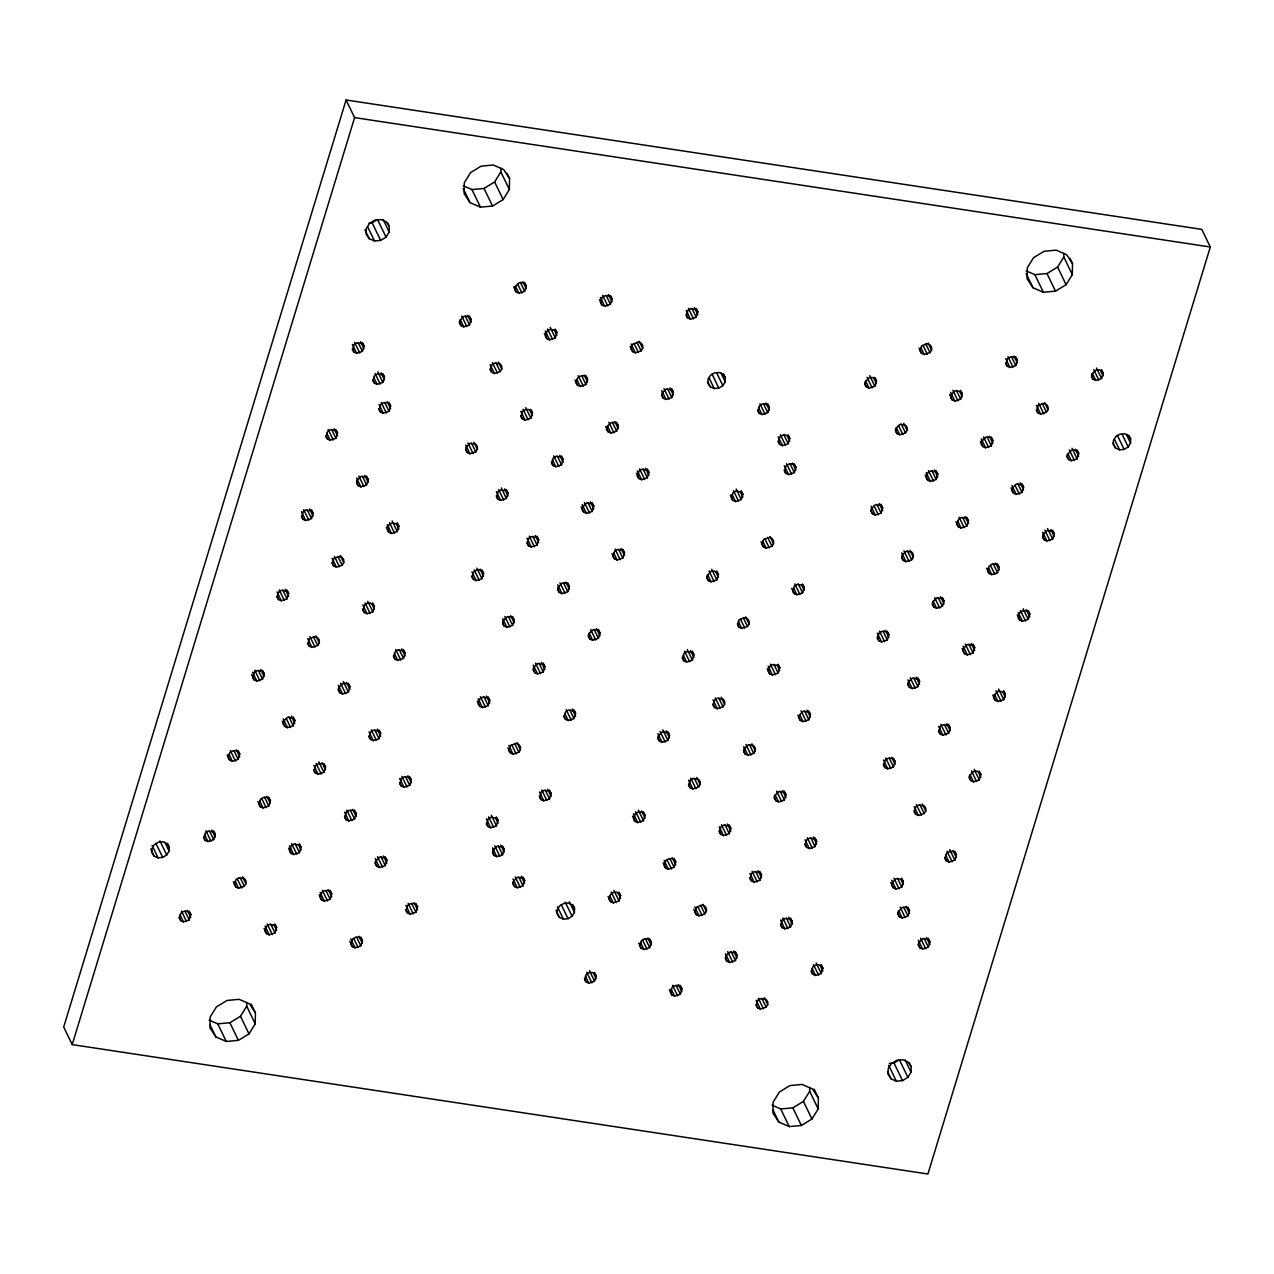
<?xml version="1.0" encoding="UTF-8"?>
<svg xmlns="http://www.w3.org/2000/svg" width="1274" height="1274" viewBox="0 0 1274 1274"><rect width="100%" height="100%" fill="white"/><g stroke="black" fill="none" stroke-linecap="round" stroke-linejoin="round"><path stroke-width="1.5" d="M169.171 846.923L166.926 843.515L162.976 841.78L158.358 842.21L154.313 844.678L151.94 848.516L151.877 852.704L154.122 856.112L158.087 857.848L162.706 857.418L166.735 854.95L169.108 851.112L169.171 846.923L167.483 843.404M190.845 914.589L189.348 912.311L186.705 911.165L183.631 911.451L180.94 913.092L179.315 918.443L180.812 920.72L183.456 921.866L189.221 919.939L190.845 914.589L189.141 911.069M215.306 834.295L213.809 832.018L208.092 831.158L205.401 832.798L203.776 838.149L205.273 840.426L207.917 841.573L213.682 839.646L215.306 834.295L213.602 830.775M239.751 754.049L238.254 751.771L235.61 750.625L232.537 750.912L229.846 752.552L228.221 757.903L229.718 760.18L232.362 761.326L238.127 759.4L239.751 754.049L238.047 750.529M245.93 883.726L245.978 880.939L244.481 878.662L238.764 877.802L236.072 879.442L234.432 884.793L235.929 887.07L238.572 888.217L244.337 886.29L245.93 883.726L242.522 876.687M255.214 1023.802L255.405 1012.814L249.513 1003.848L239.114 999.326L226.995 1000.456L216.405 1006.922L210.178 1016.986L209.987 1027.975L215.879 1036.94L226.278 1041.463L238.397 1040.348L248.987 1033.883L255.214 1023.802L246.71 1006.189L246.774 1002.527M264.212 673.771L262.715 671.494L256.998 670.634L254.306 672.274L252.666 677.625L254.163 679.902L256.807 681.049L262.571 679.122L264.212 673.771L262.508 670.251M270.422 800.661L268.925 798.384L266.282 797.237L263.208 797.524L260.517 799.164L258.893 804.515L260.39 806.792L263.033 807.939L268.798 806.012L270.422 800.661L268.718 797.142M276.649 927.552L275.152 925.29L269.435 924.414L266.744 926.055L265.103 931.405L266.6 933.683L269.244 934.829L275.009 932.902L276.649 927.552L274.945 924.032M288.672 593.477L287.176 591.216L281.443 590.34L278.751 591.98L277.127 597.331L278.624 599.608L281.267 600.755L287.032 598.828L288.672 593.477L286.969 589.958M294.883 720.399L293.386 718.122L287.669 717.262L283.385 721.45L283.338 724.253L284.835 726.53L287.478 727.677L293.243 725.75L294.883 720.399L293.179 716.88M301.11 847.274L299.613 844.996L293.88 844.121L291.205 845.777L289.564 851.128L291.061 853.389L293.705 854.551L299.47 852.625L301.11 847.274L299.406 843.738M313.117 513.231L311.62 510.954L305.887 510.094L303.212 511.734L301.572 517.085L303.069 519.362L305.712 520.509L311.477 518.582L313.117 513.231L311.413 509.711M319.28 642.924L319.328 640.121L317.831 637.844L315.188 636.697L309.423 638.624L307.798 643.975L309.295 646.252L311.939 647.399L317.704 645.472L319.28 642.924L315.872 635.869M325.555 767.012L324.058 764.734L321.414 763.588L318.341 763.874L315.649 765.515L314.009 770.866L315.506 773.143L318.15 774.289L323.915 772.363L325.555 767.012L323.851 763.492M337.562 432.969L336.065 430.692L330.348 429.816L327.657 431.472L326.033 436.823L327.529 439.1L330.157 440.247L335.938 438.32L337.562 432.969L335.858 429.449M331.766 893.902L330.269 891.641L327.625 890.478L324.552 890.765L321.86 892.405L320.236 897.756L321.733 900.033L324.376 901.18L330.141 899.253L331.766 893.902L330.062 890.383M343.741 562.646L343.789 559.859L342.292 557.582L339.648 556.435L333.884 558.362L332.243 563.713L333.74 565.99L336.384 567.137L342.149 565.21L343.741 562.646L340.333 555.607M350 686.75L348.503 684.472L345.859 683.326L342.786 683.612L338.518 687.817L338.47 690.604L339.967 692.881L342.61 694.027L348.375 692.101L350 686.75L348.296 683.23M364.061 345.987L362.564 343.725L356.847 342.849L354.156 344.49L352.516 349.84L354.013 352.118L356.656 353.264L362.421 351.337L364.061 345.987L362.357 342.467M356.226 813.64L354.729 811.363L352.086 810.216L349.012 810.503L346.321 812.143L344.681 817.494L346.178 819.771L348.821 820.918L354.586 818.991L356.226 813.64L354.522 810.121M368.234 479.565L366.737 477.288L361.02 476.428L356.752 480.632L356.704 483.419L358.201 485.697L360.845 486.843L366.609 484.916L368.234 479.565L366.546 476.046M362.437 940.531L360.94 938.253L358.297 937.107L355.223 937.393L352.532 939.034L350.907 944.384L352.404 946.662L355.048 947.808L360.813 945.881L362.437 940.531L360.733 937.011M374.46 606.456L372.964 604.179L370.32 603.032L367.246 603.319L364.555 604.959L362.931 610.31L364.428 612.587L367.055 613.734L372.836 611.807L374.46 606.456L372.756 602.936M384.509 377.072L383.012 374.795L377.295 373.935L374.604 375.575L372.964 380.926L374.46 383.203L377.104 384.35L382.869 382.423L384.509 377.072L382.805 373.553M389.287 226.422L386.293 221.867L381.022 219.558L374.859 220.131L369.476 223.412L366.323 228.54L366.211 234.113L369.205 238.668L374.492 240.977L380.655 240.404L386.038 237.123L389.191 231.995L389.287 226.422L387.599 222.886M380.671 733.362L379.174 731.101L373.457 730.225L370.766 731.865L369.142 737.216L370.638 739.493L373.282 740.64L379.047 738.713L380.671 733.362L378.967 729.843M390.656 405.992L389.159 403.715L386.516 402.568L383.442 402.855L380.751 404.495L379.111 409.846L380.608 412.123L383.251 413.27L389.016 411.343L390.656 405.992L388.952 402.473M386.898 860.237L385.401 857.959L379.684 857.099L375.416 861.304L375.368 864.091L376.865 866.368L379.509 867.514L385.274 865.587L386.898 860.237L385.194 856.717M398.905 526.21L397.408 523.933L391.691 523.073L389 524.713L387.376 530.064L388.873 532.341L391.5 533.487L397.281 531.561L398.905 526.21L397.201 522.69M405.132 653.1L403.635 650.823L397.902 649.963L395.227 651.603L393.586 656.954L395.083 659.231L397.727 660.378L403.492 658.451L405.132 653.1L403.428 649.581M411.343 779.991L409.846 777.713L404.129 776.853L401.437 778.494L399.813 783.844L401.31 786.122L403.954 787.268L409.718 785.341L411.343 779.991L409.639 776.471M417.569 906.881L416.072 904.604L413.429 903.457L410.355 903.744L407.664 905.384L406.024 910.735L407.521 913.012L410.164 914.159L415.929 912.232L417.569 906.881L415.865 903.362M471.157 319.583L469.66 317.306L467.017 316.159L463.943 316.446L459.659 320.65L459.611 323.437L461.108 325.714L463.752 326.861L469.517 324.934L471.157 319.583L469.453 316.063M477.32 449.292L477.368 446.505L475.871 444.228L470.154 443.352L465.87 447.556L465.822 450.359L467.319 452.62L469.963 453.783L475.728 451.856L477.32 449.292L473.912 442.253M483.594 573.364L482.098 571.086L479.454 569.94L476.38 570.226L473.689 571.867L472.049 577.218L473.546 579.495L476.189 580.641L481.954 578.714L483.594 573.364L481.891 569.844M489.805 700.286L488.308 698.009L482.591 697.149L479.9 698.789L478.26 704.14L479.757 706.417L482.4 707.564L488.181 705.637L489.805 700.286L488.101 696.767M509.361 189.492L509.552 178.503L503.66 169.553L493.261 165.015L481.142 166.146L470.552 172.611L464.325 182.692L464.134 193.68L470.026 202.63L480.425 207.152L492.544 206.038L503.134 199.572L509.361 189.492L500.857 171.894L500.921 168.232M501.765 369.014L501.813 366.227L500.316 363.95L494.599 363.09L491.907 364.73L490.283 370.081L491.78 372.358L494.423 373.505L500.188 371.578L501.765 369.014L498.357 361.975M498.07 820.472L496.573 818.195L490.84 817.335L488.165 818.975L486.525 824.326L488.022 826.603L490.665 827.75L496.43 825.823L498.07 820.472L496.366 816.952M508.039 493.118L506.542 490.84L500.825 489.98L498.134 491.621L496.494 496.971L497.991 499.249L500.634 500.395L506.399 498.468L508.039 493.118L506.335 489.598M504.217 849.392L502.72 847.114L497.003 846.255L492.719 850.459L492.672 853.246L494.169 855.523L496.812 856.669L502.577 854.743L504.217 849.392L502.513 845.872M514.25 620.008L512.753 617.731L510.126 616.584L507.036 616.871L502.768 621.075L502.72 623.862L504.217 626.139L506.861 627.286L512.626 625.359L514.25 620.008L512.546 616.489M526.273 285.965L524.777 283.688L522.133 282.525L519.059 282.812L514.776 287.016L514.728 289.803L516.225 292.08L518.868 293.243L524.633 291.316L526.273 285.965L524.569 282.43M520.429 749.701L520.477 746.898L518.98 744.621L516.336 743.475L510.571 745.401L508.931 750.752L510.428 753.03L513.072 754.176L518.852 752.249L520.429 749.701L517.021 742.646M532.484 412.856L530.987 410.578L528.344 409.432L525.27 409.702L522.579 411.359L520.955 416.709L522.451 418.971L525.095 420.133L530.86 418.206L532.484 412.856L530.78 409.32M524.665 880.477L523.168 878.2L517.451 877.34L513.167 881.528L513.119 884.331L514.616 886.608L517.26 887.755L523.025 885.828L524.665 880.477L522.961 876.958M538.711 539.746L537.214 537.469L531.497 536.609L528.806 538.249L527.165 543.6L528.662 545.877L531.306 547.024L537.071 545.097L538.711 539.746L537.007 536.227M544.922 666.636L543.425 664.359L537.708 663.499L533.44 667.687L533.392 670.49L534.889 672.768L537.532 673.914L543.297 671.987L544.922 666.636L543.218 663.117M556.945 332.562L555.448 330.285L549.731 329.425L547.04 331.065L545.415 336.416L546.912 338.693L549.556 339.839L555.321 337.913L556.945 332.562L555.241 329.042M551.148 793.527L549.651 791.25L543.934 790.39L541.243 792.03L539.603 797.381L541.1 799.658L543.743 800.805L549.524 798.878L551.148 793.527L549.444 790.007M563.156 459.468L561.659 457.191L555.942 456.331L553.25 457.971L551.626 463.322L553.123 465.599L555.767 466.746L561.531 464.819L563.156 459.468L561.452 455.949M569.382 586.343L567.886 584.065L565.242 582.919L562.168 583.205L557.901 587.41L557.853 590.196L559.35 592.474L561.993 593.62L567.758 591.693L569.382 586.343L567.678 582.823M575.593 713.249L574.096 710.972L568.379 710.112L565.688 711.752L564.063 717.103L565.56 719.38L568.204 720.527L573.969 718.6L575.593 713.249L573.889 709.729M574.51 908.203L572.265 904.795L568.3 903.075L563.681 903.505L559.652 905.957L557.279 909.795L557.2 913.984L559.445 917.407L563.411 919.127L568.029 918.697L572.074 916.245L574.431 912.391L574.51 908.203L572.806 904.683M587.617 379.206L586.12 376.929L583.476 375.782L580.403 376.053L577.711 377.709L576.071 383.06L577.568 385.321L580.211 386.484L585.976 384.557L587.617 379.206L585.913 375.671M593.827 506.097L592.33 503.819L586.613 502.959L582.345 507.148L582.298 509.95L583.795 512.228L586.438 513.374L592.203 511.447L593.827 506.097L592.123 502.577M600.054 632.987L598.557 630.71L595.913 629.563L592.84 629.85L588.556 634.038L588.508 636.841L590.005 639.118L592.649 640.265L598.414 638.338L600.054 632.987L598.35 629.467M596.184 975.868L594.687 973.591L592.044 972.444L588.97 972.731L586.279 974.371L584.639 979.722L586.136 981.999L588.779 983.146L594.56 981.219L596.184 975.868L594.48 972.349M612.061 298.928L610.564 296.651L607.921 295.504L604.847 295.791L602.156 297.431L600.532 302.782L602.029 305.059L604.672 306.206L610.437 304.279L612.061 298.928L610.357 295.409M618.288 425.819L616.791 423.541L614.148 422.395L611.074 422.681L606.79 426.886L606.743 429.672L608.239 431.95L610.883 433.096L616.648 431.169L618.288 425.819L616.584 422.299M624.499 552.709L623.002 550.432L617.285 549.572L614.594 551.212L612.969 556.563L614.466 558.84L617.11 559.987L622.875 558.06L624.499 552.709L622.795 549.19M620.645 895.574L619.148 893.313L616.505 892.15L613.431 892.437L610.74 894.077L609.099 899.428L610.596 901.705L613.24 902.852L619.005 900.925L620.645 895.574L618.941 892.055M642.701 348.328L642.749 345.525L641.252 343.247L638.608 342.101L632.844 344.028L631.203 349.379L632.7 351.656L635.344 352.802L641.109 350.876L642.701 348.328L639.293 341.273M648.96 472.447L647.463 470.17L641.746 469.31L639.054 470.95L637.414 476.301L638.911 478.578L641.555 479.725L647.319 477.798L648.96 472.447L647.256 468.928M645.09 815.328L643.593 813.051L640.949 811.904L637.876 812.191L635.185 813.831L633.544 819.182L635.041 821.459L637.685 822.606L643.45 820.679L645.09 815.328L643.386 811.809M651.301 942.219L649.804 939.941L647.16 938.795L644.087 939.081L641.395 940.722L639.771 946.072L641.268 948.35L643.911 949.496L649.676 947.569L651.301 942.219L649.597 938.699M673.405 392.169L671.908 389.892L666.191 389.032L661.923 393.236L661.875 396.023L663.372 398.3L666.015 399.447L671.78 397.52L673.405 392.169L671.701 388.65M669.535 735.066L668.038 732.789L662.321 731.929L658.053 736.117L658.005 738.92L659.502 741.197L662.146 742.344L667.91 740.417L669.535 735.066L667.831 731.547M675.761 861.957L674.264 859.679L671.621 858.533L668.547 858.819L665.856 860.46L664.216 865.81L665.713 868.088L668.356 869.234L674.121 867.307L675.761 861.957L674.057 858.437M681.972 988.847L680.475 986.57L677.832 985.423L674.758 985.71L672.067 987.35L670.442 992.701L671.939 994.978L674.583 996.125L680.348 994.198L681.972 988.847L680.268 985.328M697.865 311.907L696.368 309.63L690.651 308.77L687.96 310.41L686.32 315.761L687.817 318.038L690.46 319.185L696.225 317.258L697.865 311.907L696.161 308.388M693.996 654.772L692.499 652.495L686.782 651.635L684.09 653.275L682.466 658.626L683.963 660.903L686.606 662.05L692.371 660.123L693.996 654.772L692.292 651.253M700.159 784.481L700.206 781.679L698.709 779.401L692.992 778.541L690.301 780.182L688.677 785.532L690.174 787.81L692.817 788.956L698.582 787.029L700.159 784.481L696.751 777.427M706.385 911.34L706.433 908.553L704.936 906.276L702.293 905.129L696.528 907.056L694.903 912.407L696.4 914.684L699.044 915.831L704.809 913.904L706.385 911.34L702.977 904.301M718.44 574.526L716.943 572.249L714.3 571.102L711.226 571.373L706.959 575.577L706.911 578.38L708.408 580.641L711.051 581.804L716.816 579.877L718.44 574.526L716.736 571.007M725.304 377.614L723.059 374.206L719.093 372.486L714.475 372.9L710.446 375.368L708.073 379.206L707.994 383.394L710.239 386.818L714.204 388.538L718.823 388.108L722.868 385.64L725.24 381.802L725.304 377.614L723.6 374.094M724.619 704.203L724.667 701.417L723.17 699.139L717.453 698.279L714.762 699.92L713.122 705.27L714.618 707.548L717.262 708.694L723.027 706.767L724.619 704.203L721.211 697.165M730.878 828.307L729.381 826.03L723.664 825.17L720.973 826.81L719.348 832.161L720.845 834.438L723.489 835.585L729.254 833.658L730.878 828.307L729.174 824.788M742.901 494.248L741.404 491.971L735.671 491.111L732.996 492.751L731.356 498.102L732.853 500.379L735.496 501.526L741.261 499.599L742.901 494.248L741.197 490.729M737.105 955.197L735.608 952.92L729.891 952.06L725.607 956.264L725.559 959.051L727.056 961.329L729.699 962.475L735.464 960.548L737.105 955.197L735.401 951.678M749.064 623.942L749.112 621.139L747.615 618.861L744.971 617.715L739.207 619.642L737.582 624.993L739.079 627.27L741.723 628.416L747.488 626.49L749.064 623.942L745.656 616.887M755.291 750.832L755.339 748.029L753.842 745.752L748.125 744.892L743.841 749.096L743.793 751.883L745.29 754.16L747.934 755.307L753.698 753.38L755.291 750.832L751.883 743.777M769.385 407.282L767.888 405.005L765.244 403.858L762.171 404.145L759.479 405.785L757.855 411.136L759.352 413.413L761.995 414.56L767.76 412.633L769.385 407.282L767.681 403.762M761.549 874.919L760.052 872.658L754.335 871.782L751.644 873.423L750.02 878.773L751.517 881.051L754.16 882.197L759.925 880.27L761.549 874.919L759.845 871.4M773.525 543.648L773.573 540.845L772.076 538.568L769.432 537.421L763.667 539.348L762.043 544.699L763.54 546.976L766.168 548.123L771.948 546.196L773.525 543.648L770.117 536.593M767.728 1004.613L767.776 1001.81L766.279 999.549L760.562 998.673L757.871 1000.313L756.23 1005.664L757.727 1007.941L760.371 1009.104L766.136 1007.177L767.728 1004.613L764.32 997.574M779.799 667.735L778.303 665.474L772.57 664.598L769.878 666.238L768.254 671.589L769.751 673.866L772.394 675.013L778.159 673.086L779.799 667.735L778.096 664.216M789.832 438.367L788.335 436.09L785.692 434.944L782.618 435.214L779.927 436.871L778.303 442.221L779.799 444.483L782.443 445.645L788.208 443.718L789.832 438.367L788.128 434.832M786.01 794.658L784.513 792.38L778.796 791.52L774.512 795.724L774.465 798.511L775.962 800.789L778.605 801.935L784.37 800.008L786.01 794.658L784.306 791.138M795.979 467.287L794.482 465.01L791.839 463.847L788.765 464.134L786.074 465.774L784.45 471.141L785.947 473.402L788.59 474.565L794.355 472.638L795.979 467.287L794.275 463.752M792.237 921.532L790.74 919.255L785.023 918.379L782.332 920.035L780.691 925.386L782.188 927.647L784.832 928.81L790.597 926.883L792.237 921.532L790.533 918.013M804.244 587.489L802.747 585.212L797.014 584.352L794.339 585.992L792.699 591.343L794.196 593.62L796.839 594.767L802.604 592.84L804.244 587.489L802.54 583.97M810.455 714.38L808.958 712.102L803.241 711.242L798.973 715.447L798.925 718.233L800.422 720.511L803.066 721.657L808.831 719.73L810.455 714.38L808.751 710.86M818.179 1108.921L818.37 1097.933L812.478 1088.967L802.079 1084.445L789.96 1085.575L779.37 1092.041L773.143 1102.106L772.952 1113.11L778.844 1122.06L789.243 1126.582L801.362 1125.468L811.952 1119.002L818.179 1108.921L809.675 1091.308L809.738 1087.646M816.682 841.27L815.185 839.009L809.468 838.133L806.776 839.773L805.136 845.124L806.633 847.401L809.277 848.548L815.042 846.621L816.682 841.27L814.978 837.751M822.893 968.176L821.396 965.899L818.752 964.736L815.679 965.023L812.987 966.663L811.363 972.014L812.86 974.291L815.503 975.454L821.268 973.527L822.893 968.176L821.189 964.641M876.48 380.878L874.983 378.601L872.34 377.454L869.266 377.725L864.998 381.929L864.95 384.732L866.447 386.993L869.091 388.156L874.856 386.229L876.48 380.878L874.776 377.343M882.691 507.785L881.194 505.507L875.477 504.647L871.209 508.852L871.161 511.638L872.658 513.916L875.302 515.062L881.067 513.135L882.691 507.785L880.987 504.265M888.918 634.659L887.421 632.382L884.777 631.235L881.704 631.522L879.012 633.162L877.388 638.513L878.885 640.79L881.528 641.937L887.293 640.01L888.918 634.659L887.214 631.14M895.128 761.565L893.631 759.288L891.004 758.141L887.914 758.428L885.223 760.068L883.599 765.419L885.096 767.696L887.739 768.843L893.504 766.916L895.128 761.565L893.44 758.046M907.104 430.309L907.152 427.523L905.655 425.245L899.938 424.369L895.654 428.574L895.606 431.36L897.103 433.638L899.747 434.8L905.511 432.873L907.104 430.309L903.696 423.271M903.393 881.767L901.896 879.49L896.179 878.614L891.911 882.818L891.864 885.621L893.361 887.882L896.004 889.045L901.769 887.118L903.393 881.767L901.689 878.232M913.315 557.2L913.362 554.413L911.865 552.136L906.148 551.26L901.881 555.464L901.833 558.267L903.33 560.528L905.973 561.691L911.738 559.764L913.315 557.2L909.923 550.161M909.54 910.687L908.044 908.41L905.4 907.263L902.326 907.534L898.059 911.738L898.011 914.541L899.508 916.802L902.151 917.965L907.916 916.038L909.54 910.687L907.836 907.152M911.149 1066.625L908.155 1062.07L902.884 1059.777L896.721 1060.35L891.338 1063.631L888.169 1068.743L888.074 1074.332L891.067 1078.887L896.355 1081.18L902.518 1080.607L907.9 1077.326L911.053 1072.214L911.149 1066.625L909.445 1063.105M919.589 681.303L918.092 679.026L912.375 678.166L908.107 682.354L908.044 685.157L909.54 687.434L912.184 688.581L917.965 686.654L919.589 681.303L917.885 677.784M931.549 350.032L931.597 347.245L930.1 344.967L927.456 343.821L921.691 345.748L920.067 351.098L921.564 353.376L924.207 354.522L929.972 352.595L931.549 350.032L928.141 342.993M925.752 810.981L925.8 808.194L924.303 805.916L918.586 805.057L915.895 806.697L914.27 812.048L915.767 814.325L918.411 815.471L924.176 813.545L925.752 810.981L922.36 803.942M937.823 474.135L936.326 471.858L930.609 470.998L927.918 472.638L926.278 477.989L927.775 480.266L930.418 481.413L936.183 479.486L937.823 474.135L936.119 470.616M929.988 941.757L928.491 939.479L922.774 938.62L918.506 942.824L918.458 945.611L919.955 947.888L922.599 949.034L928.364 947.108L929.988 941.757L928.284 938.237M944.034 601.025L942.537 598.748L936.82 597.888L932.552 602.092L932.504 604.879L934.001 607.157L936.645 608.303L942.41 606.376L944.034 601.025L942.33 597.506M950.261 727.916L948.764 725.639L943.047 724.779L940.355 726.419L938.715 731.77L940.212 734.047L942.856 735.194L948.636 733.267L950.261 727.916L948.557 724.396M962.284 393.841L960.787 391.564L955.07 390.704L950.786 394.908L950.738 397.695L952.235 399.972L954.879 401.119L960.644 399.192L962.284 393.841L960.58 390.322M956.471 854.806L954.974 852.529L952.347 851.382L949.257 851.669L946.566 853.309L944.942 858.66L946.439 860.937L949.082 862.084L954.847 860.157L956.471 854.806L954.783 851.287M968.495 520.763L966.998 518.486L961.281 517.61L958.589 519.266L956.949 524.617L958.446 526.879L961.09 528.041L966.855 526.114L968.495 520.763L966.791 517.228M974.721 647.622L973.225 645.361L967.507 644.485L963.224 648.689L963.176 651.476L964.673 653.753L967.316 654.9L973.081 652.973L974.721 647.622L973.018 644.103M980.932 774.544L979.435 772.267L976.792 771.12L973.718 771.407L969.45 775.595L969.387 778.398L970.884 780.675L973.527 781.822L979.308 779.895L980.932 774.544L979.228 771.025M992.94 440.486L991.443 438.208L988.799 437.062L985.726 437.348L981.458 441.552L981.41 444.339L982.907 446.617L985.55 447.763L991.315 445.836L992.94 440.486L991.236 436.966M999.166 567.376L997.669 565.099L995.026 563.952L991.952 564.239L989.261 565.879L987.621 571.23L989.118 573.507L991.761 574.654L997.526 572.727L999.166 567.376L997.462 563.856M1005.377 694.266L1003.88 691.989L998.163 691.129L993.895 695.333L993.847 698.12L995.344 700.397L997.988 701.544L1003.753 699.617L1005.377 694.266L1003.689 690.747M1017.4 360.224L1015.904 357.946L1013.26 356.8L1010.186 357.07L1007.495 358.727L1005.855 364.077L1007.352 366.339L1009.995 367.501L1015.76 365.574L1017.4 360.224L1015.696 356.688M1023.611 487.114L1022.114 484.837L1016.397 483.961L1012.129 488.165L1012.082 490.968L1013.578 493.245L1016.222 494.392L1021.987 492.465L1023.611 487.114L1021.907 483.594M1029.838 614.004L1028.341 611.727L1025.697 610.58L1022.624 610.867L1019.933 612.507L1018.292 617.858L1019.789 620.135L1022.433 621.282L1028.198 619.355L1029.838 614.004L1028.134 610.485M1048.024 409.607L1048.072 406.82L1046.575 404.543L1043.932 403.396L1038.167 405.323L1036.542 410.674L1038.039 412.951L1040.683 414.098L1046.448 412.171L1048.024 409.607L1044.616 402.568M1054.283 533.726L1052.786 531.449L1047.069 530.589L1042.801 534.793L1042.753 537.58L1044.25 539.857L1046.894 541.004L1052.658 539.077L1054.283 533.726L1052.579 530.207M1072.326 274.611L1072.517 263.622L1066.625 254.673L1056.226 250.15L1044.107 251.265L1033.517 257.73L1027.29 267.811L1027.099 278.799L1032.991 287.749L1043.39 292.272L1055.509 291.157L1066.099 284.691L1072.326 274.611L1063.822 257.014L1063.886 253.351M1078.744 453.464L1077.247 451.187L1074.603 450.041L1071.53 450.327L1067.246 454.515L1067.198 457.318L1068.695 459.596L1071.338 460.742L1077.103 458.815L1078.744 453.464L1077.04 449.945M1103.188 373.186L1101.691 370.909L1099.048 369.763L1095.974 370.049L1091.707 374.253L1091.659 377.04L1093.156 379.318L1095.799 380.464L1101.564 378.537L1103.188 373.186L1101.484 369.667M1130.643 438.909L1128.398 435.485L1124.432 433.765L1119.814 434.195L1115.785 436.663L1113.412 440.501L1113.333 444.69L1115.578 448.098L1119.543 449.818L1124.162 449.388L1128.191 446.935L1130.564 443.097L1130.643 438.909L1128.939 435.389M346.082 99.993L63.7 1027.003L72.204 1044.616L927.918 1174.007L1210.3 246.997L1201.796 229.384L346.082 99.993L354.602 117.606L72.204 1044.616M463.258 185.781L471.921 189.555L484.04 188.425L494.631 181.959L500.857 171.894M209.111 1020.092L217.774 1023.85L229.893 1022.735L240.483 1016.27L246.71 1006.189M1026.207 270.9L1034.886 274.674L1047.005 273.544L1057.595 267.078L1063.822 257.014M772.06 1105.211L780.739 1108.985L792.858 1107.854L803.448 1101.389L809.675 1091.308M369.062 223.077L372.135 222.791L377.518 219.51L386.038 237.123M889.379 1063.44L893.998 1063.01L899.38 1059.729L907.9 1077.326M354.602 117.606L1210.3 246.997M1069.969 258.335L1072.517 263.622M1057.595 267.078L1066.099 284.691M1100.593 370.702L1103.141 375.973M1096.452 367.979L1101.564 378.537M1126.312 434.291L1130.564 443.097M1093.761 369.619L1098.873 380.178M1047.005 273.544L1055.509 291.157M1122.235 434.609L1128.191 446.935M1092.391 373.425L1095.799 380.464M1091.452 375.798L1093.156 379.318M1117.346 435.31L1124.162 449.388M1034.886 274.674L1043.39 292.272M1114.431 439.259L1119.543 449.818M1113.03 442.811L1115.578 448.098M1026.191 273.671L1032.991 287.749M1075.288 449.212L1078.696 456.251M1072.007 448.241L1077.103 458.815M1069.316 449.881L1074.412 460.455M1067.931 453.687L1071.338 460.742M1042.196 403.364L1046.448 412.171M1066.991 456.06L1068.695 459.596M1038.644 403.253L1043.756 413.811M1013.945 355.972L1017.353 363.01M1036.415 405.291L1040.683 414.098M1011.508 356.768L1015.76 365.574M1036.335 409.432L1038.039 412.951M1007.973 356.64L1013.069 367.215M1005.743 358.695L1009.995 367.501M1005.648 362.819L1007.352 366.339M1050.827 529.474L1054.235 536.529M1047.546 528.519L1052.658 539.077M1044.855 530.159L1049.967 540.717M1020.156 482.862L1023.563 489.901M1042.626 532.198L1046.894 541.004M1017.735 483.658L1021.987 492.465M1042.546 536.338L1044.25 539.857M1015.044 485.298L1019.296 494.105M989.484 436.234L992.892 443.272M1011.954 485.585L1016.222 494.392M987.063 437.03L991.315 445.836M1011.03 487.958L1013.578 493.245M983.512 436.918L988.624 447.477M959.672 391.357L962.236 396.644M981.283 438.957L985.55 447.763M956.392 390.385L960.644 399.192M980.359 441.33L982.907 446.617M952.856 390.274L957.952 400.832M950.627 392.312L954.879 401.119M925.72 343.789L929.972 352.595M949.687 394.685L952.235 399.972M923.029 345.429L927.281 354.236M920.799 347.483L924.207 354.522M919.016 348.089L921.564 353.376M1026.382 609.752L1029.79 616.791M1023.102 608.781L1028.198 619.355M1020.41 610.437L1025.522 620.995M995.711 563.124L999.119 570.163M1018.181 612.476L1022.433 621.282M993.274 563.92L997.526 572.727M1017.241 614.848L1019.789 620.135M990.583 565.576L994.851 574.367M965.039 516.511L968.447 523.55M988.353 567.615L991.761 574.654M962.603 517.308L966.855 526.114M986.57 568.22L989.118 573.507M959.067 517.18L964.179 527.755M934.368 469.883L937.775 476.922M957.682 520.986L961.09 528.041M931.931 470.679L936.183 479.486M955.898 521.607L958.446 526.879M928.396 470.568L933.508 481.126M926.166 472.606L930.418 481.413M901.259 424.067L905.511 432.873M925.227 474.979L927.775 480.266M898.568 425.707L902.836 434.514M873.884 378.378L876.432 383.665M896.339 427.746L899.747 434.8M869.744 375.655L874.856 386.229M895.399 430.118L897.103 433.638M867.053 377.295L872.164 387.869M865.683 381.101L869.091 388.156M864.743 383.474L866.447 386.993M1002.781 691.782L1005.329 697.069M998.641 689.059L1003.753 699.617M995.949 690.699L1001.061 701.257M971.266 643.37L974.674 650.425M994.58 694.505L997.988 701.544M968.829 644.182L973.081 652.973M992.796 695.11L995.344 700.397M965.294 644.055L970.406 654.629M940.594 596.773L943.986 603.812M963.064 646.109L967.316 654.9M938.158 597.57L942.41 606.376M962.125 648.482L964.673 653.753M934.606 597.458L939.718 608.017M933.237 601.264L936.645 608.303M907.486 550.957L911.738 559.764M932.297 603.637L934.001 607.157M903.935 550.83L909.047 561.404M879.251 503.533L882.643 510.571M901.721 552.884L905.973 561.691M876.815 504.329L881.067 513.135M901.626 557.009L903.33 560.528M874.123 505.969L878.375 514.776M871.05 506.256L875.302 515.062M870.954 510.396L872.658 513.916M978.336 772.044L980.884 777.331M974.196 769.321L979.308 779.895M971.505 770.977L976.617 781.535M946.805 723.664L950.213 730.719M970.135 774.783L973.527 781.822M944.368 724.46L948.636 733.267M969.196 777.156L970.884 780.675M940.833 724.349L945.945 734.907M916.133 677.051L919.541 684.09M938.604 726.387L942.856 735.194M913.697 677.848L917.965 686.654M938.524 730.528L940.212 734.047M910.162 677.72L915.273 688.294M885.462 630.407L888.87 637.446M907.932 679.775L912.184 688.581M883.041 631.203L887.293 640.01M907.852 683.899L909.54 687.434M787.236 435.867L789.784 441.154M879.49 631.092L884.602 641.65M783.956 434.912L788.208 443.718M765.929 403.03L769.337 410.069M877.276 633.13L881.528 641.937M780.405 434.784L785.517 445.359M877.181 637.271L878.885 640.79M792.524 463.035L795.932 470.074M763.508 403.826L767.76 412.633M778.175 436.839L782.443 445.645M790.103 463.832L794.355 472.638M759.957 403.715L765.069 414.273M778.096 440.963L779.799 444.483M786.552 463.704L791.664 474.278M758.587 407.521L761.995 414.56M757.648 409.894L759.352 413.413M784.322 465.758L788.59 474.565M784.243 469.883L785.947 473.402M694.41 307.655L697.818 314.694M691.973 308.451L696.225 317.258M953.032 850.554L956.424 857.609M720.973 372.995L725.24 381.802M688.438 308.324L693.534 318.898M949.735 849.599L954.847 860.157M716.896 373.314L722.868 385.64M686.208 310.378L690.46 319.185M947.044 851.239L952.156 861.797M686.113 314.503L687.817 318.038M945.674 855.045L949.082 862.084M712.023 374.015L718.823 388.108M919.924 804.738L924.176 813.545M944.735 857.418L946.439 860.937M916.372 804.627L921.484 815.185M709.108 377.964L714.204 388.538M891.689 757.313L895.081 764.368M914.159 806.665L918.411 815.471M707.691 381.531L710.239 386.818M889.252 758.11L893.504 766.916M914.063 810.805L915.767 814.325M885.701 757.998L890.813 768.556M801.633 585.005L804.197 590.292M798.352 584.033L802.604 592.84M883.487 760.037L887.739 768.843M883.392 764.177L885.096 767.696M794.817 583.922L799.913 594.48M793.431 587.728L796.839 594.767M767.681 537.405L771.948 546.196M791.648 588.333L794.196 593.62M764.989 539.045L769.257 547.852M740.29 491.764L742.853 497.035M762.776 541.084L766.168 548.123M736.165 489.041L741.261 499.599M760.976 541.705L763.54 546.976M733.474 490.681L738.57 501.239M732.088 494.487L735.496 501.526M730.305 495.092L732.853 500.379M669.949 387.917L673.357 394.972M667.528 388.713L671.78 397.52M663.977 388.602L669.089 399.16M900.798 879.267L903.346 884.554M926.532 937.505L929.94 944.56M661.747 390.64L666.015 399.447M897.517 878.312L901.769 887.118M636.857 342.085L641.109 350.876M661.668 394.781L663.372 398.3M924.112 938.301L928.364 947.108M893.966 878.184L899.078 888.758M634.165 343.725L638.417 352.516M906.085 906.435L909.493 913.474M920.561 938.19L925.672 948.748M608.606 294.676L612.014 301.715M891.736 880.238L896.004 889.045M903.664 907.231L907.916 916.038M631.092 344.012L635.344 352.802M890.797 882.611L893.361 887.882M806.999 710.128L810.407 717.182M918.331 940.228L922.599 949.034M606.185 295.472L610.437 304.279M630.152 346.369L632.7 351.656M918.251 944.368L919.955 947.888M900.113 907.104L905.225 917.678M804.579 710.94L808.831 719.73M602.634 295.361L607.746 305.919M898.743 910.91L902.151 917.965M801.028 710.812L806.139 721.371M600.404 297.399L604.672 306.206M897.804 913.283L899.508 916.802M777.188 665.251L779.752 670.538M599.465 299.772L602.029 305.059M799.658 714.618L803.066 721.657M773.907 664.295L778.159 673.086M797.858 715.224L800.422 720.511M770.372 664.168L775.468 674.742M768.142 666.222L772.394 675.013M743.236 617.683L747.488 626.49M767.203 668.595L769.751 673.866M740.544 619.339L744.796 628.13M715.845 572.026L718.393 577.313M738.315 621.378L741.723 628.416M711.704 569.303L716.816 579.877M737.375 623.75L739.079 627.27M709.013 570.943L714.125 581.517M707.643 574.749L711.051 581.804M706.704 577.122L708.408 580.641M507.004 173.216L509.552 178.503M645.504 468.195L648.912 475.234M643.067 468.991L647.319 477.798M639.532 468.88L644.628 479.438M614.832 421.567L618.24 428.605M637.303 470.918L641.555 479.725M813.226 837.018L816.634 844.073M612.396 422.363L616.648 431.169M636.363 473.291L638.911 478.578M494.631 181.959L503.134 199.572M810.79 837.83L815.042 846.621M608.861 422.251L613.957 432.81M584.161 374.954L587.569 381.993M807.254 837.703L812.35 848.277M607.475 426.057L610.883 433.096M782.554 790.406L785.962 797.444M581.724 375.75L585.976 384.557M605.691 426.663L608.239 431.95M805.025 839.757L809.277 848.548M780.118 791.202L784.37 800.008M804.929 843.882L806.633 847.401M578.189 375.623L583.285 386.197M554.349 330.062L556.897 335.349M776.583 791.09L781.679 801.649M576.803 379.429L580.211 386.484M484.04 188.425L492.544 206.038M905.097 1059.888L911.053 1072.214M550.209 327.338L555.321 337.913M575.02 380.05L577.568 385.321M775.197 794.896L778.605 801.935M749.446 744.589L753.698 753.38M774.258 797.269L775.962 800.789M547.517 328.995L552.629 339.553M522.818 281.713L526.226 288.752M745.911 744.462L751.007 755.02M545.288 331.033L549.556 339.839M520.381 282.51L524.633 291.316M544.348 333.406L546.912 338.693M743.682 746.516L747.934 755.307M718.775 697.961L723.027 706.767M743.586 750.641L745.29 754.16M471.921 189.555L480.425 207.152M517.69 284.15L521.942 292.956M893.998 1063.01L902.518 1080.607M715.24 697.849L720.336 708.408M515.46 286.188L518.868 293.243M690.54 650.52L693.948 657.559M513.677 286.809L516.225 292.08M713.01 699.888L717.262 708.694M888.695 1065.335L896.355 1081.18M687.259 649.565L692.371 660.123M712.914 704.012L714.618 707.548M463.226 188.552L470.026 202.63M684.568 651.205L689.68 661.763M887.675 1071.848L891.067 1078.887M683.198 655.011L686.606 662.05M682.259 657.384L683.963 660.903M621.043 548.457L624.451 555.512M820.297 965.676L822.845 970.963M618.623 549.253L622.875 558.06M816.156 962.953L821.268 973.527M615.071 549.142L620.183 559.7M590.372 501.845L593.78 508.883M813.465 964.593L818.577 975.167M613.702 552.948L617.11 559.987M788.781 917.28L792.189 924.319M587.951 502.641L592.203 511.447M611.902 553.553L614.466 558.84M812.095 968.399L815.503 975.454M786.345 918.076L790.597 926.883M811.156 970.772L812.86 974.291M584.4 502.513L589.512 513.088M559.7 455.216L563.108 462.255M782.809 917.949L787.905 928.523M582.17 504.568L586.438 513.374M758.094 870.668L761.502 877.722M557.279 456.012L561.531 464.819M581.231 506.941L583.795 512.228M780.58 920.003L784.832 928.81M755.673 871.48L759.925 880.27M780.484 924.128L782.188 927.647M553.728 455.901L558.84 466.459M529.888 410.355L532.436 415.642M752.122 871.352L757.234 881.926M552.359 459.707L555.767 466.746M727.422 824.055L730.83 831.094M525.748 407.632L530.86 418.206M551.419 462.08L553.123 465.599M749.892 873.407L754.16 882.197M725.002 824.851L729.254 833.658M749.813 877.531L751.517 881.051M523.057 409.272L528.169 419.847M721.45 824.74L726.562 835.298M520.827 411.327L525.095 420.133M495.936 362.772L500.188 371.578M520.748 415.451L522.451 418.971M719.221 826.778L723.489 835.585M694.33 778.223L698.582 787.029M719.141 830.919L720.845 834.438M492.385 362.66L497.497 373.218M467.701 315.331L471.109 322.37M690.779 778.111L695.891 788.67M490.156 364.698L494.423 373.505M666.079 730.814L669.487 737.853M465.265 316.127L469.517 324.934M490.076 368.839L491.78 372.358M688.549 780.15L692.817 788.956M662.798 729.843L667.91 740.417M688.47 784.29L690.174 787.81M461.729 316.016L466.825 326.574M660.107 731.483L665.219 742.057M460.344 319.822L463.752 326.861M459.404 322.195L461.108 325.714M657.878 733.537L662.146 742.344M657.798 737.662L659.502 741.197M596.598 628.735L600.006 635.774M594.162 629.531L598.414 638.338M814.118 1089.127L818.37 1097.933M590.626 629.42L595.738 639.978M565.927 582.091L569.335 589.129M589.241 633.226L592.649 640.265M563.506 582.887L567.758 591.693M588.301 635.599L590.005 639.118M761.884 998.37L766.136 1007.177M559.955 582.775L565.067 593.334M383.235 219.669L389.191 231.995M535.255 535.494L538.663 542.533M758.348 998.243L763.46 1008.817M557.725 584.814L561.993 593.62M733.649 950.945L737.057 957.984M532.819 536.29L537.071 545.097M557.646 588.954L559.35 592.474M756.119 1000.297L760.371 1009.104M731.212 951.742L735.464 960.548M803.448 1101.389L811.952 1119.002M756.023 1004.422L757.727 1007.941M529.283 536.163L534.395 546.737M504.584 488.866L507.992 495.904M727.677 951.63L732.789 962.189M527.054 538.217L531.306 547.024M501.303 487.91L506.399 498.468M526.958 542.342L528.662 545.877M372.135 222.791L380.655 240.404M725.447 953.669L729.699 962.475M700.557 905.097L704.809 913.904M725.352 957.809L727.056 961.329M498.612 489.55L503.724 500.109M697.865 906.738L702.117 915.544M496.382 491.589L500.634 500.395M367.692 226.883L374.492 240.977M672.306 857.705L675.714 864.743M471.476 443.049L475.728 451.856M792.858 1107.854L801.362 1125.468M496.287 495.729L497.991 499.249M694.776 907.024L699.044 915.831M669.869 858.501L674.121 867.307M693.836 909.397L696.4 914.684M364.953 229.861L369.205 238.668M467.94 442.922L473.052 453.496M667.178 860.141L671.446 868.948M465.711 444.976L469.963 453.783M641.634 811.076L645.042 818.131M465.615 449.101L467.319 452.62M664.104 860.428L668.356 869.234M638.354 810.121L643.45 820.679M663.165 862.801L665.713 868.088M780.739 1108.985L789.243 1126.582M635.662 811.761L640.774 822.319M633.433 813.799L637.685 822.606M632.493 816.172L635.041 821.459M772.888 1109.734L778.844 1122.06M572.153 708.997L575.545 716.052M569.717 709.809L573.969 718.6M566.166 709.682L571.278 720.256M541.482 662.384L544.874 669.423M564.796 713.488L568.204 720.527M539.045 663.181L543.297 671.987M563.856 715.861L565.56 719.38M535.494 663.069L540.606 673.628M510.81 615.756L514.202 622.811M533.28 665.108L537.532 673.914M508.374 616.552L512.626 625.359M533.185 669.248L534.889 672.768M504.822 616.441L509.934 626.999M480.139 569.112L483.547 576.167M502.609 618.479L506.861 627.286M678.516 984.595L681.924 991.634M476.858 568.156L481.954 578.714M502.513 622.62L504.217 626.139M381.053 372.82L384.461 379.859M676.096 985.391L680.348 994.198M474.167 569.797L479.263 580.355M377.773 371.865L382.869 382.423M672.545 985.28L677.657 995.838M471.937 571.851L476.189 580.641M360.606 341.735L364.014 348.789M375.082 373.505L380.178 384.063M647.845 937.967L651.253 945.021M471.842 575.975L473.546 579.495M387.2 401.74L390.608 408.779M671.175 989.086L674.583 996.125M358.169 342.547L362.421 351.337M645.424 938.779L649.676 947.569M373.696 377.311L377.104 384.35M669.391 989.691L671.939 994.978M384.764 402.536L389.016 411.343M354.634 342.419L359.73 352.994M372.756 379.684L374.46 383.203M642.733 940.419L646.985 949.21M381.229 402.425L386.325 412.983M618.033 893.09L620.597 898.377M352.404 344.474L356.656 353.264M640.504 942.457L643.911 949.496M352.309 348.598L354.013 352.118M378.999 404.463L383.251 413.27M613.909 890.367L619.005 900.925M638.72 943.063L641.268 948.35M378.904 408.604L380.608 412.123M611.217 892.007L616.313 902.581M609.832 895.813L613.24 902.852M608.048 896.434L610.596 901.705M547.693 789.275L551.101 796.314M545.256 790.071L549.524 798.878M541.721 789.96L546.833 800.518M539.491 791.998L543.743 800.805M514.585 743.459L518.852 752.249M539.412 796.139L541.1 799.658M511.893 745.099L516.161 753.889M486.349 696.034L489.757 703.073M508.82 745.386L513.072 754.176M483.913 696.83L488.181 705.637M507.88 747.742L510.428 753.03M480.378 696.719L485.49 707.277M396.31 523.71L398.858 528.997M392.169 520.986L397.281 531.561M478.148 698.757L482.4 707.564M477.209 701.13L479.757 706.417M389.478 522.643L394.59 533.201M364.794 475.313L368.186 482.352M387.248 524.681L391.5 533.487M569.335 901.833L574.431 912.391M362.357 476.11L366.609 484.916M386.309 527.054L388.873 532.341M565.258 902.151L572.074 916.245M358.806 475.998L363.918 486.557M334.107 428.717L337.514 435.756M356.593 478.037L360.845 486.843M331.67 429.513L335.938 438.32M561.229 904.62L568.029 918.697M356.497 482.177L358.201 485.697M593.573 973.384L596.136 978.671M328.135 429.386L333.247 439.96M589.448 970.661L594.56 981.219M557.455 906.801L563.411 919.127M326.765 433.192L330.157 440.247M586.757 972.301L591.869 982.859M556.053 910.353L559.445 917.407M325.825 435.565L327.529 439.1M585.371 976.107L588.779 983.146M584.447 978.48L586.136 981.999M495.459 817.988L498.023 823.259M521.209 876.225L524.617 883.264M491.334 815.264L496.43 825.823M518.773 877.022L523.025 885.828M488.643 816.905L493.739 827.463M500.762 845.14L504.17 852.179M515.237 876.91L520.333 887.468M486.413 818.943L490.665 827.75M498.325 845.936L502.577 854.743M486.318 823.084L488.022 826.603M513.008 878.949L517.26 887.755M401.676 648.848L405.084 655.887M494.79 845.825L499.886 856.383M512.912 883.089L514.616 886.608M399.24 649.644L403.492 658.451M492.56 847.863L496.812 856.669M395.704 649.533L400.8 660.091M492.465 852.003L494.169 855.523M371.865 603.972L374.413 609.243M394.319 653.339L397.727 660.378M367.724 601.248L372.836 611.807M393.379 655.712L395.083 659.231M365.033 602.889L370.145 613.447M362.803 604.927L367.055 613.734M337.897 556.404L342.149 565.21M362.724 609.068L364.428 612.587M334.361 556.292L339.457 566.85M309.662 508.979L313.07 516.018M332.132 558.331L336.384 567.137M307.225 509.775L311.477 518.582M332.036 562.455L333.74 565.99M303.69 509.664L308.786 520.222M301.46 511.702L305.712 520.509M301.365 515.843L303.069 519.362M407.887 775.739L411.295 782.777M405.466 776.535L409.718 785.341M401.915 776.423L407.027 786.982M377.215 729.11L380.623 736.165M399.686 778.462L403.954 787.268M374.795 729.922L379.047 738.713M399.606 782.602L401.31 786.122M371.244 729.795L376.356 740.369M346.544 682.498L349.952 689.537M369.014 731.849L373.282 740.64M343.263 681.526L348.375 692.101M368.934 735.974L370.638 739.493M340.572 683.183L345.684 693.741M338.343 685.221L342.61 694.027M313.452 636.666L317.704 645.472M338.263 689.361L339.967 692.881M309.901 636.554L315.012 647.112M285.217 589.225L288.609 596.28M307.671 638.592L311.939 647.399M282.78 590.037L287.032 598.828M307.591 642.733L309.295 646.252M279.245 589.91L284.341 600.484M277.015 591.964L281.267 600.755M276.92 596.089L278.624 599.608M414.114 902.629L417.522 909.668M411.677 903.425L415.929 912.232M408.142 903.314L413.238 913.872M383.442 855.985L386.85 863.024M405.912 905.352L410.164 914.159M381.006 856.781L385.274 865.587M405.817 909.493L407.521 913.012M377.47 856.669L382.582 867.228M352.771 809.388L356.179 816.427M375.241 858.708L379.509 867.514M350.334 810.184L354.586 818.991M375.161 862.848L376.865 866.368M346.799 810.073L351.895 820.631M322.099 762.76L325.507 769.814M344.569 812.111L348.821 820.918M318.818 761.804L323.915 772.363M344.474 816.252L346.178 819.771M316.127 763.444L321.223 774.019M291.428 716.147L294.835 723.186M313.898 765.499L318.15 774.289M288.991 716.943L293.243 725.75M313.802 769.623L315.506 773.143M286.3 718.584L290.552 727.39M260.756 669.519L264.164 676.574M283.226 718.87L287.478 727.677M258.319 670.315L262.571 679.122M282.287 721.243L284.835 726.53M254.784 670.204L259.88 680.762M252.555 672.242L256.807 681.049M251.615 674.615L254.163 679.902M358.981 936.279L362.389 943.317M356.561 937.075L360.813 945.881M353.869 938.715L358.121 947.522M328.31 889.65L331.718 896.705M350.78 939.002L355.048 947.808M325.889 890.462L330.141 899.253M349.84 941.375L352.404 946.662M322.338 890.335L327.45 900.909M298.498 844.773L301.062 850.061M320.108 892.389L324.376 901.18M295.218 843.818L299.47 852.625M319.169 894.762L321.733 900.033M291.682 843.691L296.778 854.265M266.967 796.409L270.375 803.464M289.453 845.745L293.705 854.551M264.546 797.221L268.798 806.012M288.513 848.118L291.061 853.389M261.855 798.862L266.107 807.652M236.295 749.797L239.703 756.836M259.625 800.9L263.033 807.939M233.875 750.593L238.127 759.4M257.826 801.505L260.39 806.792M230.323 750.482L235.435 761.04M228.954 754.288L232.362 761.326M227.154 754.893L229.718 760.18M274.037 925.067L276.601 930.354M270.757 924.112L275.009 932.902M267.222 923.984L272.317 934.559M264.992 926.039L269.244 934.829M240.085 877.483L244.337 886.29M264.052 928.412L266.6 933.683M237.394 879.124L241.646 887.93M211.85 830.043L215.258 837.082M235.164 881.178L238.572 888.217M209.43 830.839L213.682 839.646M233.381 881.783L235.929 887.07M205.878 830.728L210.99 841.286M204.509 834.534L207.917 841.573M203.569 836.907L205.273 840.426M251.153 1004.008L255.405 1012.814M164.856 842.305L169.108 851.112M159.919 840.872L166.735 854.95M240.483 1016.27L248.987 1033.883M155.89 843.324L162.706 857.418M187.389 910.337L190.797 917.376M184.969 911.133L189.221 919.939M152.116 845.522L158.087 857.848M181.418 911.021L186.53 921.58M150.714 849.073L154.122 856.112M180.048 914.828L183.456 921.866M179.108 917.2L180.812 920.72M229.893 1022.735L238.397 1040.348M217.774 1023.85L226.278 1041.463M209.923 1024.614L215.879 1036.94"/></g></svg>
